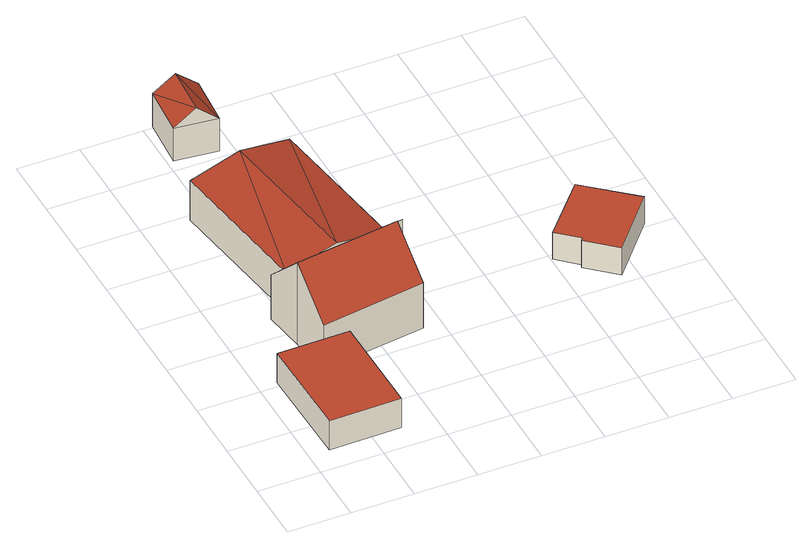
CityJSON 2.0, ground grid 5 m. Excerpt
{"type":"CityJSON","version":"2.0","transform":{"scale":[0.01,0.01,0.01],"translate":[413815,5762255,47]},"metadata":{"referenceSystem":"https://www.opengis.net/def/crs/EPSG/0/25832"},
"CityObjects":{
"building1":{"type":"Building","attributes":{"Geometrietyp2DReferenz":"3000","Gemeindeschluessel":"05570044","function":"31001_2460","roofType":"1000","measuredHeight":2.65},"geometry":[{"type":"Solid","lod":"2","boundaries":[[[[0,1,2,3]],[[4,5,1,0]],[[6,7,5,4]],[[3,2,7,6]],[[4,0,3,6]],[[1,5,7,2]]]],"semantics":{"surfaces":[{"type":"WallSurface"},{"type":"RoofSurface"},{"type":"GroundSurface"}],"values":[[0,0,0,0,1,2]]}}]},
"building2":{"type":"Building","attributes":{"Gemeindeschluessel":"05570044","Geometrietyp2DReferenz":"3000","function":"31001_1000"},"address":[{"country":"Germany","locality":"Telgte","thoroughfareNumber":"22","thoroughfareName":"Lauheide"}],"children":["building2-1","building2-2"]},
"building2-1":{"type":"BuildingPart","attributes":{"roofType":"3100","measuredHeight":7.51},"parents":["building2"],"geometry":[{"type":"Solid","lod":"2","boundaries":[[[[8,9,10,11,12]],[[13,14,9,8]],[[15,16,14,13]],[[17,18,16,15]],[[19,20,18,17]],[[21,22,20,19]],[[23,24,22,21]],[[25,26,24,23]],[[27,28,26,25]],[[29,28,27]],[[21,19,17,15,23]],[[13,8,12,30,31,27,25,23,15]],[[10,9,14,16,18,20,22,24,26,28]],[[30,12,11]],[[29,27,31]],[[10,28,29,11]],[[29,31,30,11]]]],"semantics":{"surfaces":[{"type":"WallSurface"},{"type":"RoofSurface"},{"type":"GroundSurface"},{"type":"ClosureSurface"}],"values":[[0,0,0,0,0,0,0,0,0,0,1,1,2,0,0,3,3]]}}]},
"building2-2":{"type":"BuildingPart","attributes":{"roofType":"3100","measuredHeight":4.5},"parents":["building2"],"geometry":[{"type":"Solid","lod":"2","boundaries":[[[[11,10,32,33]],[[34,35,28,29]],[[33,32,35,34]],[[34,36,33]],[[37,30,11,33]],[[33,36,37]],[[29,31,37,36]],[[36,34,29]],[[10,28,35,32]],[[10,11,29,28]],[[37,31,30]],[[30,31,29,11]]]],"semantics":{"surfaces":[{"type":"WallSurface"},{"type":"RoofSurface"},{"type":"GroundSurface"},{"type":"ClosureSurface"}],"values":[[0,0,0,0,1,1,1,1,2,3,0,3]]}}]},
"building3":{"type":"Building","attributes":{"Gemeindeschluessel":"05570044","Geometrietyp2DReferenz":"3000","function":"31001_9998","roofType":"3100","measuredHeight":4.42},"geometry":[{"type":"Solid","lod":"2","boundaries":[[[[38,39,40,41]],[[42,43,39,38]],[[44,45,43,42]],[[41,40,45,44]],[[38,46,42]],[[44,47,41]],[[47,46,38]],[[38,41,47]],[[44,42,46]],[[46,47,44]],[[39,43,45,40]]]],"semantics":{"surfaces":[{"type":"WallSurface"},{"type":"RoofSurface"},{"type":"GroundSurface"}],"values":[[0,0,0,0,0,0,1,1,1,1,2]]}}]},
"building4":{"type":"Building","attributes":{"Gemeindeschluessel":"05570044","Geometrietyp2DReferenz":"3000","function":"31001_9998","roofType":"1000","measuredHeight":2.47},"geometry":[{"type":"Solid","lod":"2","boundaries":[[[[48,49,50,51]],[[52,53,49,48]],[[54,55,53,52]],[[56,57,55,54]],[[58,59,57,56]],[[51,50,59,58]],[[56,54,52,48,51,58]],[[49,53,55,57,59,50]]]],"semantics":{"surfaces":[{"type":"WallSurface"},{"type":"RoofSurface"},{"type":"GroundSurface"}],"values":[[0,0,0,0,0,0,1,2]]}}]}
},
"vertices":[
[649,889,441],[649,889,175],[72,883,175],[72,883,441],[657,45,441],[657,45,175],[85,38,441],[85,38,175],
[1347,1489,777],[1347,1489,147],[1326,1703,147],[1326,1703,510],[1326,1703,560],[1225,1471,778],[1225,1471,147],[1242,1353,898],[1242,1353,147],[1259,1235,777],[1259,1235,147],[1289,1021,559],[1289,1021,147],[452,898,553],[452,898,147],[402,1236,898],[402,1236,147],[352,1573,553],[352,1573,147],[485,1591,554],[485,1591,147],[485,1591,510],[1091,1671,559],[707,1620,556],
[1147,2940,147],[1147,2940,510],[307,2820,510],[307,2820,147],[727,2880,597],[905,1647,597],
[487,3822,504],[487,3822,202],[453,3408,202],[453,3408,504],[829,3788,504],[829,3788,202],[797,3370,504],[797,3370,202],[658,3805,644],[625,3389,644],
[2678,1308,272],[2678,1308,25],[2658,1285,25],[2658,1285,272],[2513,1457,272],[2513,1457,25],[2886,1877,272],[2886,1877,25],[3273,1539,272],[3273,1539,25],[2883,1085,272],[2883,1085,25]
]}
